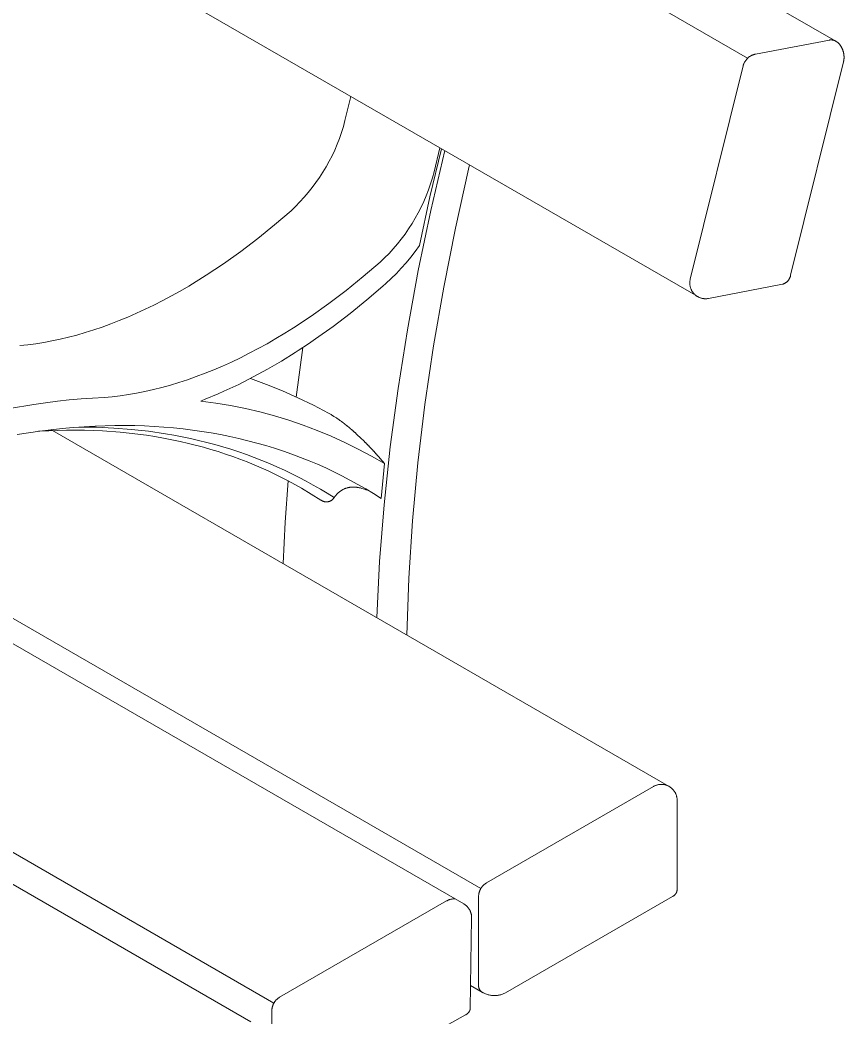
# Model space of a CAD drawing. Header units: millimetres. Extents: x -209 to 4251, y 50 to 3279.
# Drawn here: x 3738.6 to 3984.7, y 957.9 to 1255.8 of the extents above; entities that cross this region are included whole.
import ezdxf

# ---------------------------------------------------------------- set-up
doc = ezdxf.new("R2010")
doc.units = ezdxf.units.MM
doc.layers.add('ZANO_R', color=7, linetype='Continuous', lineweight=0)

msp = doc.modelspace()

# ---------------------------------------------------------------- linework, layer by layer
at = {"layer": 'ZANO_R'}
for p, q in [((3982.28, 1249.43), (2791.91, 1936.69)), ((3955.92, 1244.37), (2765.55, 1931.63)), ((3941, 1173.13), (2750.63, 1860.39)), ((3958.27, 1245.57), (3980.34, 1249.8)), ((3980.44, 1249.82), (3980.34, 1249.8)), ((3980.53, 1249.83), (3980.44, 1249.82)), ((3980.63, 1249.84), (3980.53, 1249.83)), ((3980.73, 1249.84), (3980.63, 1249.84)), ((3980.82, 1249.84), (3980.73, 1249.84)), ((3980.92, 1249.84), (3980.82, 1249.84)), ((3981.01, 1249.84), (3980.92, 1249.84)), ((3981.11, 1249.83), (3981.01, 1249.84)), ((3981.2, 1249.82), (3981.11, 1249.83)), ((3981.3, 1249.8), (3981.2, 1249.82)), ((3981.39, 1249.78), (3981.3, 1249.8)), ((3981.49, 1249.76), (3981.39, 1249.78)), ((3981.58, 1249.74), (3981.49, 1249.76)), ((3981.67, 1249.71), (3981.58, 1249.74)), ((3981.76, 1249.68), (3981.67, 1249.71)), ((3981.85, 1249.65), (3981.76, 1249.68)), ((3981.94, 1249.61), (3981.85, 1249.65)), ((3982.03, 1249.57), (3981.94, 1249.61)), ((3982.11, 1249.53), (3982.03, 1249.57)), ((3982.2, 1249.48), (3982.11, 1249.53)), ((3982.28, 1249.43), (3982.2, 1249.48)), ((3982.36, 1249.39), (3982.28, 1249.43)), ((3982.43, 1249.34), (3982.36, 1249.39)), ((3982.5, 1249.29), (3982.43, 1249.34)), ((3982.58, 1249.24), (3982.5, 1249.29)), ((3982.65, 1249.19), (3982.58, 1249.24)), ((3982.72, 1249.13), (3982.65, 1249.19)), ((3982.8, 1249.07), (3982.72, 1249.13)), ((3982.87, 1249.01), (3982.8, 1249.07)), ((3982.94, 1248.95), (3982.87, 1249.01)), ((3983.01, 1248.88), (3982.94, 1248.95)), ((3983.09, 1248.81), (3983.01, 1248.88)), ((3983.16, 1248.74), (3983.09, 1248.81)), ((3983.23, 1248.67), (3983.16, 1248.74)), ((3983.3, 1248.59), (3983.23, 1248.67)), ((3983.36, 1248.51), (3983.3, 1248.59)), ((3983.43, 1248.43), (3983.36, 1248.51)), ((3983.5, 1248.34), (3983.43, 1248.43)), ((3983.56, 1248.26), (3983.5, 1248.34)), ((3983.63, 1248.17), (3983.56, 1248.26)), ((3957.04, 1245.16), (3957.19, 1245.23)), ((3957.19, 1245.23), (3957.34, 1245.29)), ((3957.34, 1245.29), (3957.49, 1245.35)), ((3957.49, 1245.35), (3957.64, 1245.41)), ((3957.64, 1245.41), (3957.79, 1245.46)), ((3957.79, 1245.46), (3957.95, 1245.5)), ((3957.95, 1245.5), (3958.11, 1245.54)), ((3958.11, 1245.54), (3958.27, 1245.57)), ((3983.69, 1248.08), (3983.63, 1248.17)), ((3983.75, 1247.98), (3983.69, 1248.08)), ((3983.81, 1247.89), (3983.75, 1247.98)), ((3983.87, 1247.79), (3983.81, 1247.89)), ((3983.93, 1247.69), (3983.87, 1247.79)), ((3983.99, 1247.59), (3983.93, 1247.69)), ((3984.04, 1247.49), (3983.99, 1247.59)), ((3984.09, 1247.38), (3984.04, 1247.49)), ((3984.14, 1247.27), (3984.09, 1247.38)), ((3984.19, 1247.16), (3984.14, 1247.27)), ((3984.24, 1247.05), (3984.19, 1247.16)), ((3984.28, 1246.94), (3984.24, 1247.05)), ((3984.32, 1246.83), (3984.28, 1246.94)), ((3984.37, 1246.72), (3984.32, 1246.83)), ((3984.4, 1246.6), (3984.37, 1246.72)), ((3984.44, 1246.49), (3984.4, 1246.6)), ((3984.47, 1246.37), (3984.44, 1246.49)), ((3984.51, 1246.26), (3984.47, 1246.37)), ((3984.54, 1246.14), (3984.51, 1246.26)), ((3984.56, 1246.02), (3984.54, 1246.14)), ((3984.59, 1245.9), (3984.56, 1246.02)), ((3984.61, 1245.78), (3984.59, 1245.9)), ((3984.63, 1245.67), (3984.61, 1245.78)), ((3984.65, 1245.55), (3984.63, 1245.67)), ((3984.67, 1245.43), (3984.65, 1245.55)), ((3984.68, 1245.31), (3984.67, 1245.43)), ((3984.69, 1245.2), (3984.68, 1245.31)), ((3984.7, 1245.08), (3984.69, 1245.2)), ((3954.59, 1242.08), (3954.63, 1242.24)), ((3954.63, 1242.24), (3954.68, 1242.4)), ((3954.68, 1242.4), (3954.73, 1242.55)), ((3954.73, 1242.55), (3954.79, 1242.7)), ((3954.79, 1242.7), (3954.85, 1242.85)), ((3954.85, 1242.85), (3954.92, 1243)), ((3954.92, 1243), (3954.99, 1243.14)), ((3954.99, 1243.14), (3955.07, 1243.29)), ((3955.07, 1243.29), (3955.15, 1243.42)), ((3955.15, 1243.42), (3955.24, 1243.56)), ((3955.24, 1243.56), (3955.33, 1243.69)), ((3955.33, 1243.69), (3955.43, 1243.82)), ((3955.43, 1243.82), (3955.53, 1243.95)), ((3955.53, 1243.95), (3955.64, 1244.07)), ((3955.64, 1244.07), (3955.75, 1244.19)), ((3955.75, 1244.19), (3955.86, 1244.31)), ((3955.86, 1244.31), (3955.98, 1244.42)), ((3955.98, 1244.42), (3956.1, 1244.53)), ((3956.1, 1244.53), (3956.22, 1244.63)), ((3956.22, 1244.63), (3956.35, 1244.73)), ((3956.35, 1244.73), (3956.48, 1244.83)), ((3956.48, 1244.83), (3956.62, 1244.91)), ((3956.62, 1244.91), (3956.76, 1245)), ((3956.76, 1245), (3956.9, 1245.08)), ((3956.9, 1245.08), (3957.04, 1245.16)), ((3968.75, 1179.52), (3984.55, 1243.26)), ((3984.55, 1243.26), (3984.58, 1243.36)), ((3984.58, 1243.36), (3984.6, 1243.46)), ((3984.6, 1243.46), (3984.62, 1243.55)), ((3984.62, 1243.55), (3984.63, 1243.65)), ((3984.63, 1243.65), (3984.65, 1243.76)), ((3984.65, 1243.76), (3984.67, 1243.86)), ((3984.67, 1243.86), (3984.68, 1243.96)), ((3984.68, 1243.96), (3984.69, 1244.07)), ((3984.69, 1244.07), (3984.7, 1244.18)), ((3984.71, 1244.96), (3984.7, 1245.08)), ((3984.7, 1244.18), (3984.71, 1244.29)), ((3984.71, 1244.85), (3984.71, 1244.96)), ((3984.72, 1244.73), (3984.71, 1244.85)), ((3984.71, 1244.4), (3984.72, 1244.51)), ((3984.71, 1244.29), (3984.71, 1244.4)), ((3984.72, 1244.62), (3984.72, 1244.73)), ((3984.72, 1244.51), (3984.72, 1244.62)), ((3938.79, 1178.34), (3954.59, 1242.08)), ((3837.39, 1232.95), (3835.65, 1225.77)), ((3835.16, 1223.96), (3835.65, 1225.77)), ((3834, 1220.4), (3834.61, 1222.17)), ((3834.61, 1222.17), (3835.16, 1223.96)), ((3832.59, 1216.93), (3833.32, 1218.65)), ((3833.32, 1218.65), (3834, 1220.4)), ((3831.8, 1215.23), (3832.59, 1216.93)), ((3861.04, 1202.91), (3864.44, 1217.33)), ((3861.28, 1198.83), (3865.46, 1216.75)), ((3863.99, 1217.59), (3862.25, 1210.41)), ((3830.04, 1211.92), (3830.95, 1213.56)), ((3830.95, 1213.56), (3831.8, 1215.23)), ((3872.85, 1212.48), (3872.55, 1211.22)), ((3828.06, 1208.73), (3829.08, 1210.31)), ((3829.08, 1210.31), (3830.04, 1211.92)), ((3861.76, 1208.61), (3862.25, 1210.41)), ((3872.55, 1211.22), (3868.63, 1193.62)), ((3825.87, 1205.69), (3826.99, 1207.19)), ((3826.99, 1207.19), (3828.06, 1208.73)), ((3860.6, 1205.04), (3861.21, 1206.81)), ((3861.21, 1206.81), (3861.76, 1208.61)), ((3823.48, 1202.81), (3824.7, 1204.23)), ((3824.7, 1204.23), (3825.87, 1205.69)), ((3859.92, 1203.29), (3860.6, 1205.04)), ((3820.89, 1200.1), (3822.21, 1201.43)), ((3822.21, 1201.43), (3823.48, 1202.81)), ((3857.91, 1188.43), (3861.04, 1202.91)), ((3858.4, 1199.87), (3859.19, 1201.57)), ((3859.19, 1201.57), (3859.92, 1203.29)), ((3814.59, 1194.56), (3819.53, 1198.81)), ((3819.53, 1198.81), (3820.89, 1200.1)), ((3856.64, 1196.56), (3857.55, 1198.2)), ((3857.55, 1198.2), (3858.4, 1199.87)), ((3857.56, 1180.99), (3861.28, 1198.83)), ((3809.58, 1190.49), (3814.59, 1194.56)), ((3854.66, 1193.38), (3855.68, 1194.95)), ((3855.68, 1194.95), (3856.64, 1196.56)), ((3852.47, 1190.34), (3853.59, 1191.84)), ((3853.59, 1191.84), (3854.66, 1193.38)), ((3868.63, 1193.62), (3865.14, 1176.01)), ((3804.5, 1186.62), (3809.58, 1190.49)), ((3850.08, 1187.45), (3851.3, 1188.87)), ((3851.3, 1188.87), (3852.47, 1190.34)), ((3799.38, 1182.96), (3804.5, 1186.62)), ((3847.49, 1184.74), (3848.81, 1186.07)), ((3848.81, 1186.07), (3850.08, 1187.45)), ((3856.64, 1186.66), (3855.31, 1184.94)), ((3857.91, 1188.43), (3856.64, 1186.66)), ((3794.21, 1179.52), (3799.38, 1182.96)), ((3841.09, 1179.12), (3846.13, 1183.45)), ((3846.13, 1183.45), (3847.49, 1184.74)), ((3853.92, 1183.26), (3852.48, 1181.62)), ((3855.31, 1184.94), (3853.92, 1183.26)), ((3850.99, 1180.04), (3849.44, 1178.51)), ((3852.48, 1181.62), (3850.99, 1180.04)), ((3854.29, 1163.25), (3857.56, 1180.99)), ((3789.02, 1176.31), (3794.21, 1179.52)), ((3835.98, 1174.98), (3841.09, 1179.12)), ((3847.84, 1177.02), (3847, 1176.28)), ((3849.44, 1178.51), (3847.84, 1177.02)), ((3938.65, 1177.36), (3938.66, 1177.53)), ((3938.65, 1177.2), (3938.65, 1177.36)), ((3938.65, 1177.04), (3938.65, 1177.2)), ((3938.66, 1176.87), (3938.65, 1177.04)), ((3938.66, 1177.53), (3938.67, 1177.69)), ((3938.67, 1176.71), (3938.66, 1176.87)), ((3938.67, 1177.69), (3938.69, 1177.85)), ((3938.69, 1176.55), (3938.67, 1176.71)), ((3938.69, 1177.85), (3938.72, 1178.02)), ((3938.72, 1178.02), (3938.75, 1178.18)), ((3938.75, 1178.18), (3938.79, 1178.34)), ((3966.31, 1176.82), (3944.24, 1172.59)), ((3966.31, 1176.82), (3966.42, 1176.85)), ((3966.42, 1176.85), (3966.53, 1176.89)), ((3966.53, 1176.89), (3966.64, 1176.93)), ((3966.64, 1176.93), (3966.75, 1176.97)), ((3966.75, 1176.97), (3966.86, 1177.02)), ((3966.86, 1177.02), (3966.96, 1177.07)), ((3966.96, 1177.07), (3967.06, 1177.12)), ((3967.06, 1177.12), (3967.17, 1177.18)), ((3967.17, 1177.18), (3967.26, 1177.24)), ((3967.26, 1177.24), (3967.36, 1177.31)), ((3967.36, 1177.31), (3967.45, 1177.38)), ((3967.45, 1177.38), (3967.55, 1177.45)), ((3967.55, 1177.45), (3967.64, 1177.52)), ((3967.64, 1177.52), (3967.72, 1177.6)), ((3967.72, 1177.6), (3967.81, 1177.68)), ((3967.81, 1177.68), (3967.89, 1177.77)), ((3967.89, 1177.77), (3967.96, 1177.85)), ((3967.96, 1177.85), (3968.04, 1177.94)), ((3968.04, 1177.94), (3968.11, 1178.03)), ((3968.11, 1178.03), (3968.18, 1178.13)), ((3968.18, 1178.13), (3968.25, 1178.22)), ((3968.25, 1178.22), (3968.31, 1178.32)), ((3968.31, 1178.32), (3968.37, 1178.42)), ((3968.37, 1178.42), (3968.42, 1178.53)), ((3968.42, 1178.53), (3968.47, 1178.63)), ((3968.47, 1178.63), (3968.52, 1178.74)), ((3968.52, 1178.74), (3968.57, 1178.84)), ((3968.57, 1178.84), (3968.61, 1178.95)), ((3968.61, 1178.95), (3968.64, 1179.06)), ((3968.64, 1179.06), (3968.68, 1179.17)), ((3968.68, 1179.17), (3968.71, 1179.29)), ((3968.71, 1179.29), (3968.73, 1179.4)), ((3968.73, 1179.4), (3968.75, 1179.52)), ((3783.81, 1173.34), (3786.41, 1174.79)), ((3786.41, 1174.79), (3789.02, 1176.31)), ((3830.81, 1171.05), (3835.98, 1174.98)), ((3847, 1176.28), (3842.14, 1172.13)), ((3865.14, 1176.01), (3862.1, 1158.42)), ((3938.72, 1176.38), (3938.69, 1176.55)), ((3938.75, 1176.22), (3938.72, 1176.38)), ((3938.79, 1176.06), (3938.75, 1176.22)), ((3938.83, 1175.91), (3938.79, 1176.06)), ((3938.88, 1175.75), (3938.83, 1175.91)), ((3938.93, 1175.59), (3938.88, 1175.75)), ((3938.99, 1175.44), (3938.93, 1175.59)), ((3939.06, 1175.29), (3938.99, 1175.44)), ((3939.12, 1175.14), (3939.06, 1175.29)), ((3939.2, 1174.99), (3939.12, 1175.14)), ((3939.28, 1174.85), (3939.2, 1174.99)), ((3939.36, 1174.71), (3939.28, 1174.85)), ((3939.45, 1174.57), (3939.36, 1174.71)), ((3939.55, 1174.44), (3939.45, 1174.57)), ((3939.65, 1174.31), (3939.55, 1174.44)), ((3939.75, 1174.18), (3939.65, 1174.31)), ((3939.86, 1174.06), (3939.75, 1174.18)), ((3939.97, 1173.94), (3939.86, 1174.06)), ((3940.08, 1173.82), (3939.97, 1173.94)), ((3940.2, 1173.71), (3940.08, 1173.82)), ((3940.33, 1173.6), (3940.2, 1173.71)), ((3778.6, 1170.62), (3781.21, 1171.95)), ((3781.21, 1171.95), (3783.81, 1173.34)), ((3825.58, 1167.33), (3830.81, 1171.05)), ((3842.14, 1172.13), (3837.17, 1168.11)), ((3940.46, 1173.5), (3940.33, 1173.6)), ((3940.59, 1173.4), (3940.46, 1173.5)), ((3940.72, 1173.31), (3940.59, 1173.4)), ((3940.86, 1173.22), (3940.72, 1173.31)), ((3941, 1173.13), (3940.86, 1173.22)), ((3941.14, 1173.06), (3941, 1173.13)), ((3941.28, 1172.98), (3941.14, 1173.06)), ((3941.43, 1172.91), (3941.28, 1172.98)), ((3941.57, 1172.85), (3941.43, 1172.91)), ((3941.72, 1172.79), (3941.57, 1172.85)), ((3941.87, 1172.74), (3941.72, 1172.79)), ((3942.02, 1172.69), (3941.87, 1172.74)), ((3942.18, 1172.65), (3942.02, 1172.69)), ((3942.33, 1172.61), (3942.18, 1172.65)), ((3942.49, 1172.58), (3942.33, 1172.61)), ((3942.65, 1172.56), (3942.49, 1172.58)), ((3942.8, 1172.53), (3942.65, 1172.56)), ((3942.96, 1172.52), (3942.8, 1172.53)), ((3943.12, 1172.51), (3942.96, 1172.52)), ((3943.28, 1172.5), (3943.12, 1172.51)), ((3943.44, 1172.5), (3943.28, 1172.5)), ((3943.6, 1172.51), (3943.44, 1172.5)), ((3943.76, 1172.52), (3943.6, 1172.51)), ((3943.92, 1172.54), (3943.76, 1172.52)), ((3944.08, 1172.56), (3943.92, 1172.54)), ((3944.24, 1172.59), (3944.08, 1172.56)), ((3770.83, 1167.03), (3773.41, 1168.16)), ((3773.41, 1168.16), (3776.01, 1169.36)), ((3776.01, 1169.36), (3778.6, 1170.62)), ((3837.17, 1168.11), (3832.08, 1164.24)), ((3763.13, 1164.04), (3765.68, 1164.97)), ((3765.68, 1164.97), (3768.25, 1165.97)), ((3768.25, 1165.97), (3770.83, 1167.03)), ((3820.31, 1163.84), (3825.58, 1167.33)), ((3755.55, 1161.66), (3758.06, 1162.39)), ((3758.06, 1162.39), (3760.59, 1163.18)), ((3760.59, 1163.18), (3763.13, 1164.04)), ((3815.01, 1160.59), (3817.66, 1162.19)), ((3817.66, 1162.19), (3820.31, 1163.84)), ((3832.08, 1164.24), (3826.89, 1160.52)), ((3851.5, 1145.65), (3854.29, 1163.25)), ((3740.92, 1158.76), (3743.3, 1159.07)), ((3743.3, 1159.07), (3745.71, 1159.45)), ((3745.71, 1159.45), (3748.13, 1159.9)), ((3748.13, 1159.9), (3750.59, 1160.42)), ((3750.59, 1160.42), (3753.06, 1161.01)), ((3753.06, 1161.01), (3755.55, 1161.66)), ((3809.71, 1157.6), (3812.36, 1159.06)), ((3812.36, 1159.06), (3815.01, 1160.59)), ((3824.72, 1159.03), (3821.67, 1157.02)), ((3826.89, 1160.52), (3824.72, 1159.03)), ((3738.57, 1158.51), (3740.92, 1158.76)), ((3804.4, 1154.87), (3807.05, 1156.2)), ((3807.05, 1156.2), (3809.71, 1157.6)), ((3820.8, 1156.47), (3816.68, 1153.9)), ((3821.67, 1157.02), (3820.8, 1156.47)), ((3821.11, 1143.14), (3823.02, 1157.9)), ((3862.1, 1158.42), (3859.53, 1140.89)), ((3799.11, 1152.4), (3801.75, 1153.6)), ((3801.75, 1153.6), (3804.4, 1154.87)), ((3816.68, 1153.9), (3812.49, 1151.45)), ((3791.24, 1149.23), (3793.86, 1150.22)), ((3793.86, 1150.22), (3796.48, 1151.28)), ((3796.48, 1151.28), (3799.11, 1152.4)), ((3812.49, 1151.45), (3808.22, 1149.13)), ((3783.49, 1146.69), (3786.06, 1147.46)), ((3786.06, 1147.46), (3788.65, 1148.31)), ((3788.65, 1148.31), (3791.24, 1149.23)), ((3803.9, 1146.93), (3799.51, 1144.85)), ((3808.22, 1149.13), (3803.9, 1146.93)), ((3807.42, 1148.7), (3812.21, 1146.92)), ((3812.21, 1146.92), (3816.94, 1144.99)), ((3770.95, 1143.87), (3773.42, 1144.29)), ((3773.42, 1144.29), (3775.9, 1144.78)), ((3775.9, 1144.78), (3778.41, 1145.35)), ((3778.41, 1145.35), (3780.94, 1145.98)), ((3780.94, 1145.98), (3783.49, 1146.69)), ((3797.78, 1144.08), (3793.9, 1142.46)), ((3799.51, 1144.85), (3797.78, 1144.08)), ((3816.94, 1144.99), (3821.61, 1142.91)), ((3849.19, 1128.22), (3851.5, 1145.65)), ((3746.24, 1141.43), (3742.68, 1140.91)), ((3749.79, 1141.88), (3746.24, 1141.43)), ((3753.31, 1142.27), (3749.79, 1141.88)), ((3756.81, 1142.59), (3753.31, 1142.27)), ((3760.28, 1142.85), (3756.81, 1142.59)), ((3763.73, 1143.04), (3760.28, 1142.85)), ((3763.73, 1143.04), (3766.11, 1143.24)), ((3766.11, 1143.24), (3768.52, 1143.52)), ((3768.52, 1143.52), (3770.95, 1143.87)), ((3793.04, 1142.12), (3792.61, 1141.95)), ((3797.06, 1141.35), (3792.61, 1141.95)), ((3793.9, 1142.46), (3793.04, 1142.12)), ((3801.49, 1140.6), (3797.06, 1141.35)), ((3821.61, 1142.91), (3826.22, 1140.69)), ((3742.68, 1140.91), (3735.49, 1139.67)), ((3805.89, 1139.71), (3801.49, 1140.6)), ((3810.26, 1138.68), (3805.89, 1139.71)), ((3814.6, 1137.51), (3810.26, 1138.68)), ((3826.22, 1140.69), (3830.75, 1138.32)), ((3830.75, 1138.32), (3831.35, 1137.98)), ((3831.53, 1137.88), (3831.35, 1137.98)), ((3859.53, 1140.89), (3857.43, 1123.45)), ((3818.9, 1136.2), (3814.6, 1137.51)), ((3823.15, 1134.75), (3818.9, 1136.2)), ((3831.53, 1137.88), (3831.59, 1137.84)), ((3831.6, 1137.84), (3832.36, 1137.37)), ((3831.6, 1137.84), (3831.59, 1137.84)), ((3832.36, 1137.37), (3833.11, 1136.88)), ((3833.26, 1136.78), (3833.11, 1136.88)), ((3833.26, 1136.78), (3833.36, 1136.71)), ((3833.52, 1136.61), (3833.36, 1136.71)), ((3833.52, 1136.61), (3833.62, 1136.53)), ((3833.78, 1136.43), (3833.62, 1136.53)), ((3833.78, 1136.43), (3833.88, 1136.35)), ((3833.91, 1136.33), (3833.88, 1136.35)), ((3833.91, 1136.33), (3834.14, 1136.17)), ((3834.17, 1136.15), (3834.14, 1136.17)), ((3834.17, 1136.15), (3834.4, 1135.98)), ((3834.43, 1135.96), (3834.4, 1135.98)), ((3834.43, 1135.96), (3834.66, 1135.79)), ((3834.69, 1135.76), (3834.66, 1135.79)), ((3834.69, 1135.76), (3834.92, 1135.59)), ((3834.96, 1135.57), (3834.92, 1135.59)), ((3834.96, 1135.57), (3835.18, 1135.39)), ((3835.22, 1135.36), (3835.18, 1135.39)), ((3835.22, 1135.36), (3835.45, 1135.19)), ((3835.49, 1135.16), (3835.45, 1135.19)), ((3835.49, 1135.16), (3835.71, 1134.99)), ((3835.75, 1134.95), (3835.71, 1134.99)), ((3744.49, 1132.97), (3737.72, 1131.94)), ((3746.97, 1133.08), (3744.13, 1132.92)), ((3751.17, 1133.74), (3744.49, 1132.97)), ((3752.45, 1133.24), (3746.94, 1133.08)), ((3746.97, 1133.08), (3747.08, 1133.09)), ((3747.08, 1133.09), (3747.18, 1133.1)), ((3747.18, 1133.1), (3747.29, 1133.12)), ((3747.29, 1133.12), (3747.4, 1133.14)), ((3747.4, 1133.14), (3747.51, 1133.17)), ((3747.51, 1133.17), (3747.61, 1133.19)), ((3747.61, 1133.19), (3747.72, 1133.22)), ((3747.72, 1133.22), (3747.82, 1133.26)), ((3747.82, 1133.26), (3747.93, 1133.3)), ((3747.93, 1133.3), (3748.03, 1133.34)), ((3748.03, 1133.34), (3748.13, 1133.38)), ((3748.13, 1133.38), (3748.23, 1133.43)), ((3748.31, 1133.13), (3932.5, 1026.79)), ((3754.48, 1134.04), (3751.17, 1133.74)), ((3757.88, 1133.21), (3752.45, 1133.24)), ((3757.77, 1134.28), (3754.48, 1134.04)), ((3756.12, 1134.17), (3761.42, 1134.11)), ((3759.39, 1134.35), (3757.77, 1134.28)), ((3763.24, 1133.01), (3757.88, 1133.21)), ((3761, 1134.46), (3759.39, 1134.35)), ((3766.95, 1134.63), (3761, 1134.46)), ((3761.42, 1134.11), (3766.66, 1133.88)), ((3768.53, 1132.62), (3763.24, 1133.01)), ((3766.66, 1133.88), (3771.84, 1133.48)), ((3772.84, 1134.6), (3766.95, 1134.63)), ((3771.15, 1132.36), (3768.53, 1132.62)), ((3773.74, 1132.06), (3771.15, 1132.36)), ((3771.84, 1133.48), (3776.97, 1132.91)), ((3775.76, 1134.5), (3772.84, 1134.6)), ((3776.32, 1131.71), (3773.74, 1132.06)), ((3778.66, 1134.36), (3775.76, 1134.5)), ((3776.97, 1132.91), (3782.03, 1132.17)), ((3781.55, 1134.16), (3778.66, 1134.36)), ((3784.42, 1133.92), (3781.55, 1134.16)), ((3782.03, 1132.17), (3784.53, 1131.74)), ((3787.27, 1133.62), (3784.42, 1133.92)), ((3790.1, 1133.27), (3787.27, 1133.62)), ((3792.91, 1132.87), (3790.1, 1133.27)), ((3795.7, 1132.42), (3792.91, 1132.87)), ((3798.48, 1131.92), (3795.7, 1132.42)), ((3827.35, 1133.17), (3823.15, 1134.75)), ((3831.5, 1131.45), (3827.35, 1133.17)), ((3835.75, 1134.95), (3835.98, 1134.78)), ((3836.02, 1134.74), (3835.98, 1134.78)), ((3836.02, 1134.74), (3836.24, 1134.57)), ((3836.28, 1134.53), (3836.24, 1134.57)), ((3836.28, 1134.53), (3836.5, 1134.35)), ((3836.55, 1134.31), (3836.5, 1134.35)), ((3836.55, 1134.31), (3836.77, 1134.13)), ((3836.81, 1134.09), (3836.77, 1134.13)), ((3836.81, 1134.09), (3837.03, 1133.92)), ((3837.08, 1133.87), (3837.03, 1133.92)), ((3837.08, 1133.87), (3837.29, 1133.69)), ((3837.34, 1133.65), (3837.29, 1133.69)), ((3837.34, 1133.65), (3837.56, 1133.47)), ((3837.61, 1133.42), (3837.56, 1133.47)), ((3837.61, 1133.42), (3837.82, 1133.24)), ((3837.87, 1133.2), (3837.82, 1133.24)), ((3837.87, 1133.2), (3838.08, 1133.01)), ((3838.13, 1132.96), (3838.08, 1133.01)), ((3838.13, 1132.96), (3838.34, 1132.78)), ((3838.4, 1132.73), (3838.34, 1132.78)), ((3838.4, 1132.73), (3838.6, 1132.55)), ((3838.66, 1132.5), (3838.6, 1132.55)), ((3838.66, 1132.5), (3838.87, 1132.31)), ((3838.92, 1132.26), (3838.87, 1132.31)), ((3838.92, 1132.26), (3840.73, 1130.56)), ((3778.88, 1131.31), (3776.32, 1131.71)), ((3781.42, 1130.88), (3778.88, 1131.31)), ((3783.94, 1130.39), (3781.42, 1130.88)), ((3786.44, 1129.87), (3783.94, 1130.39)), ((3784.53, 1131.74), (3787.02, 1131.26)), ((3788.91, 1129.29), (3786.44, 1129.87)), ((3787.02, 1131.26), (3789.49, 1130.75)), ((3793.4, 1128.13), (3788.91, 1129.29)), ((3789.49, 1130.75), (3791.94, 1130.19)), ((3791.94, 1130.19), (3794.37, 1129.58)), ((3794.37, 1129.58), (3796.78, 1128.94)), ((3801.23, 1131.36), (3798.48, 1131.92)), ((3803.95, 1130.76), (3801.23, 1131.36)), ((3806.66, 1130.1), (3803.95, 1130.76)), ((3809.34, 1129.4), (3806.66, 1130.1)), ((3812, 1128.64), (3809.34, 1129.4)), ((3835.6, 1129.6), (3831.5, 1131.45)), ((3839.63, 1127.61), (3835.6, 1129.6)), ((3840.94, 1130.36), (3840.73, 1130.56)), ((3840.94, 1130.36), (3840.99, 1130.31)), ((3841.19, 1130.11), (3840.99, 1130.31)), ((3841.19, 1130.11), (3841.24, 1130.05)), ((3841.45, 1129.85), (3841.24, 1130.05)), ((3841.45, 1129.85), (3841.5, 1129.8)), ((3841.7, 1129.6), (3841.5, 1129.8)), ((3841.7, 1129.6), (3841.75, 1129.55)), ((3841.95, 1129.34), (3841.75, 1129.55)), ((3841.95, 1129.34), (3842, 1129.3)), ((3842.2, 1129.09), (3842, 1129.3)), ((3842.2, 1129.09), (3842.25, 1129.04)), ((3842.46, 1128.83), (3842.25, 1129.04)), ((3795.62, 1127.49), (3793.4, 1128.13)), ((3797.81, 1126.82), (3795.62, 1127.49)), ((3796.78, 1128.94), (3799.17, 1128.26)), ((3799.99, 1126.11), (3797.81, 1126.82)), ((3799.17, 1128.26), (3801.54, 1127.53)), ((3802.15, 1125.36), (3799.99, 1126.11)), ((3801.54, 1127.53), (3803.9, 1126.76)), ((3803.9, 1126.76), (3806.23, 1125.95)), ((3814.63, 1127.83), (3812, 1128.64)), ((3817.24, 1126.97), (3814.63, 1127.83)), ((3819.82, 1126.06), (3817.24, 1126.97)), ((3822.38, 1125.11), (3819.82, 1126.06)), ((3843.59, 1125.5), (3839.63, 1127.61)), ((3842.46, 1128.83), (3842.5, 1128.78)), ((3842.71, 1128.57), (3842.5, 1128.78)), ((3842.71, 1128.57), (3842.75, 1128.53)), ((3842.95, 1128.31), (3842.75, 1128.53)), ((3842.95, 1128.31), (3843, 1128.27)), ((3843.2, 1128.05), (3843, 1128.27)), ((3843.2, 1128.05), (3843.24, 1128.01)), ((3843.45, 1127.79), (3843.24, 1128.01)), ((3843.45, 1127.79), (3843.49, 1127.75)), ((3843.69, 1127.53), (3843.49, 1127.75)), ((3843.69, 1127.53), (3843.73, 1127.49)), ((3843.94, 1127.27), (3843.73, 1127.49)), ((3843.94, 1127.27), (3843.98, 1127.23)), ((3844.18, 1127.01), (3843.98, 1127.23)), ((3844.18, 1127.01), (3844.22, 1126.97)), ((3844.43, 1126.74), (3844.22, 1126.97)), ((3844.43, 1126.74), (3844.46, 1126.71)), ((3844.67, 1126.48), (3844.46, 1126.71)), ((3844.67, 1126.48), (3844.7, 1126.44)), ((3844.91, 1126.21), (3844.7, 1126.44)), ((3844.91, 1126.21), (3844.94, 1126.18)), ((3845.15, 1125.95), (3844.94, 1126.18)), ((3847.35, 1110.98), (3849.19, 1128.22)), ((3804.29, 1124.58), (3802.15, 1125.36)), ((3806.41, 1123.76), (3804.29, 1124.58)), ((3806.23, 1125.95), (3808.54, 1125.1)), ((3808.52, 1122.9), (3806.41, 1123.76)), ((3808.54, 1125.1), (3810.82, 1124.21)), ((3810.82, 1124.21), (3813.09, 1123.28)), ((3813.09, 1123.28), (3815.33, 1122.3)), ((3824.91, 1124.1), (3822.38, 1125.11)), ((3827.41, 1123.04), (3824.91, 1124.1)), ((3847.49, 1123.26), (3843.59, 1125.5)), ((3845.15, 1125.95), (3845.18, 1125.92)), ((3845.39, 1125.68), (3845.18, 1125.92)), ((3845.39, 1125.68), (3845.41, 1125.65)), ((3845.62, 1125.41), (3845.41, 1125.65)), ((3845.62, 1125.41), (3846.8, 1124.06)), ((3846.41, 1112.85), (3847.49, 1123.26)), ((3847.03, 1123.8), (3846.8, 1124.06)), ((3847.03, 1123.8), (3847.03, 1123.8)), ((3847.26, 1123.53), (3847.03, 1123.8)), ((3847.26, 1123.53), (3847.26, 1123.53)), ((3847.49, 1123.26), (3847.26, 1123.53)), ((3857.43, 1123.45), (3855.83, 1106.14)), ((3810.6, 1122.01), (3808.52, 1122.9)), ((3812.66, 1121.08), (3810.6, 1122.01)), ((3814.71, 1120.11), (3812.66, 1121.08)), ((3816.73, 1119.11), (3814.71, 1120.11)), ((3815.33, 1122.3), (3817.55, 1121.29)), ((3817.55, 1121.29), (3819.75, 1120.24)), ((3819.75, 1120.24), (3821.92, 1119.14)), ((3829.89, 1121.94), (3827.41, 1123.04)), ((3832.34, 1120.78), (3829.89, 1121.94)), ((3834.75, 1119.58), (3832.34, 1120.78)), ((3818.73, 1118.07), (3816.73, 1119.11)), ((3817.79, 1105.75), (3818.65, 1118.12)), ((3820.72, 1117), (3818.73, 1118.07)), ((3821.92, 1119.14), (3824.07, 1118.01)), ((3824.07, 1118.01), (3826.19, 1116.84)), ((3837.14, 1118.33), (3834.75, 1119.58)), ((3839.5, 1117.03), (3837.14, 1118.33)), ((3822.68, 1115.89), (3820.72, 1117)), ((3825.59, 1114.16), (3822.68, 1115.89)), ((3828.46, 1112.34), (3825.59, 1114.16)), ((3826.19, 1116.84), (3828.29, 1115.63)), ((3828.29, 1115.63), (3830.37, 1114.38)), ((3830.37, 1114.38), (3832.42, 1113.09)), ((3833.12, 1113.99), (3833.25, 1114.14)), ((3833.25, 1114.14), (3833.38, 1114.27)), ((3833.38, 1114.27), (3833.5, 1114.39)), ((3833.5, 1114.39), (3833.63, 1114.51)), ((3833.63, 1114.51), (3833.76, 1114.63)), ((3833.76, 1114.63), (3833.89, 1114.74)), ((3833.89, 1114.74), (3834.02, 1114.85)), ((3834.02, 1114.85), (3834.16, 1114.95)), ((3834.16, 1114.95), (3834.3, 1115.06)), ((3834.3, 1115.06), (3834.44, 1115.15)), ((3834.44, 1115.15), (3834.58, 1115.25)), ((3834.58, 1115.25), (3834.72, 1115.33)), ((3834.72, 1115.33), (3834.87, 1115.42)), ((3834.87, 1115.42), (3835.02, 1115.5)), ((3835.02, 1115.5), (3835.16, 1115.57)), ((3835.16, 1115.57), (3835.32, 1115.65)), ((3835.32, 1115.65), (3835.47, 1115.72)), ((3835.47, 1115.72), (3835.62, 1115.78)), ((3835.62, 1115.78), (3835.79, 1115.84)), ((3835.79, 1115.84), (3835.95, 1115.9)), ((3835.95, 1115.9), (3836.12, 1115.95)), ((3836.12, 1115.95), (3836.29, 1116)), ((3836.29, 1116), (3836.46, 1116.05)), ((3836.46, 1116.05), (3836.63, 1116.09)), ((3836.63, 1116.09), (3836.8, 1116.12)), ((3836.8, 1116.12), (3836.98, 1116.15)), ((3836.98, 1116.15), (3837.15, 1116.18)), ((3837.15, 1116.18), (3837.33, 1116.2)), ((3837.33, 1116.2), (3837.5, 1116.22)), ((3837.5, 1116.22), (3837.68, 1116.23)), ((3837.68, 1116.23), (3837.86, 1116.24)), ((3837.86, 1116.24), (3838.04, 1116.25)), ((3838.04, 1116.25), (3838.21, 1116.25)), ((3838.21, 1116.25), (3838.39, 1116.24)), ((3838.39, 1116.24), (3838.58, 1116.23)), ((3838.58, 1116.23), (3838.77, 1116.22)), ((3838.77, 1116.22), (3838.96, 1116.2)), ((3838.96, 1116.2), (3839.15, 1116.18)), ((3839.15, 1116.18), (3839.34, 1116.16)), ((3839.34, 1116.16), (3839.53, 1116.13)), ((3841.84, 1115.68), (3839.5, 1117.03)), ((3839.53, 1116.13), (3839.71, 1116.1)), ((3839.71, 1116.1), (3839.9, 1116.06)), ((3839.9, 1116.06), (3840.1, 1116.02)), ((3840.1, 1116.02), (3840.3, 1115.97)), ((3840.3, 1115.97), (3840.51, 1115.92)), ((3840.51, 1115.92), (3840.7, 1115.86)), ((3840.7, 1115.86), (3841.1, 1115.74)), ((3841.1, 1115.74), (3841.49, 1115.61)), ((3841.49, 1115.61), (3841.92, 1115.45)), ((3844.14, 1114.29), (3841.84, 1115.68)), ((3841.92, 1115.45), (3842.34, 1115.27)), ((3842.34, 1115.27), (3842.76, 1115.08)), ((3842.76, 1115.08), (3843.17, 1114.88)), ((3846.41, 1112.85), (3844.14, 1114.29)), ((3675.22, 1112.31), (3876.2, 996.27)), ((3828.54, 1112.29), (3828.46, 1112.34)), ((3828.63, 1112.23), (3828.54, 1112.29)), ((3828.71, 1112.18), (3828.63, 1112.23)), ((3828.8, 1112.14), (3828.71, 1112.18)), ((3828.88, 1112.09), (3828.8, 1112.14)), ((3828.97, 1112.05), (3828.88, 1112.09)), ((3829.06, 1112.02), (3828.97, 1112.05)), ((3829.15, 1111.98), (3829.06, 1112.02)), ((3829.24, 1111.95), (3829.15, 1111.98)), ((3829.33, 1111.92), (3829.24, 1111.95)), ((3829.42, 1111.9), (3829.33, 1111.92)), ((3829.51, 1111.87), (3829.42, 1111.9)), ((3829.61, 1111.86), (3829.51, 1111.87)), ((3829.7, 1111.84), (3829.61, 1111.86)), ((3829.8, 1111.83), (3829.7, 1111.84)), ((3829.89, 1111.82), (3829.8, 1111.83)), ((3829.99, 1111.81), (3829.89, 1111.82)), ((3830.08, 1111.81), (3829.99, 1111.81)), ((3830.18, 1111.81), (3830.08, 1111.81)), ((3830.28, 1111.82), (3830.18, 1111.81)), ((3830.37, 1111.83), (3830.28, 1111.82)), ((3830.47, 1111.84), (3830.37, 1111.83)), ((3830.56, 1111.85), (3830.47, 1111.84)), ((3830.65, 1111.87), (3830.56, 1111.85)), ((3830.75, 1111.89), (3830.65, 1111.87)), ((3830.84, 1111.92), (3830.75, 1111.89)), ((3830.93, 1111.94), (3830.84, 1111.92)), ((3831.02, 1111.97), (3830.93, 1111.94)), ((3831.11, 1112.01), (3831.02, 1111.97)), ((3831.2, 1112.05), (3831.11, 1112.01)), ((3831.29, 1112.09), (3831.2, 1112.05)), ((3831.37, 1112.13), (3831.29, 1112.09)), ((3831.46, 1112.17), (3831.37, 1112.13)), ((3831.54, 1112.22), (3831.46, 1112.17)), ((3831.62, 1112.27), (3831.54, 1112.22)), ((3831.7, 1112.33), (3831.62, 1112.27)), ((3831.78, 1112.39), (3831.7, 1112.33)), ((3831.85, 1112.45), (3831.78, 1112.39)), ((3831.92, 1112.51), (3831.85, 1112.45)), ((3831.99, 1112.57), (3831.92, 1112.51)), ((3832.06, 1112.64), (3831.99, 1112.57)), ((3832.13, 1112.71), (3832.06, 1112.64)), ((3832.19, 1112.78), (3832.13, 1112.71)), ((3832.25, 1112.86), (3832.19, 1112.78)), ((3832.31, 1112.93), (3832.25, 1112.86)), ((3832.36, 1113.01), (3832.31, 1112.93)), ((3832.42, 1113.09), (3832.36, 1113.01)), ((3832.42, 1113.09), (3832.53, 1113.25)), ((3832.53, 1113.25), (3832.64, 1113.4)), ((3832.64, 1113.4), (3832.75, 1113.55)), ((3832.75, 1113.55), (3832.87, 1113.7)), ((3832.87, 1113.7), (3832.99, 1113.85)), ((3832.99, 1113.85), (3833.12, 1113.99)), ((3668.04, 1108.95), (3871.14, 991.69)), ((3846, 1093.98), (3847.35, 1110.98)), ((3817.2, 1093.36), (3817.79, 1105.75)), ((3855.83, 1106.14), (3854.73, 1088.99)), ((3845.13, 1077.23), (3846, 1093.98)), ((3854.73, 1088.99), (3854.13, 1072.03)), ((3665.42, 1048.1), (3814.42, 962.07)), ((3669.68, 1036.1), (3807.57, 956.49)), ((3877.92, 997.99), (3927.8, 1026.79)), ((3927.8, 1026.79), (3927.94, 1026.86)), ((3927.94, 1026.86), (3928.08, 1026.94)), ((3928.08, 1026.94), (3928.22, 1027)), ((3928.22, 1027), (3928.37, 1027.07)), ((3928.37, 1027.07), (3928.52, 1027.13)), ((3928.52, 1027.13), (3928.67, 1027.18)), ((3928.67, 1027.18), (3928.82, 1027.23)), ((3928.82, 1027.23), (3928.97, 1027.27)), ((3928.97, 1027.27), (3929.13, 1027.3)), ((3929.13, 1027.3), (3929.28, 1027.34)), ((3929.28, 1027.34), (3929.44, 1027.36)), ((3929.44, 1027.36), (3929.6, 1027.38)), ((3929.6, 1027.38), (3929.75, 1027.4)), ((3929.75, 1027.4), (3929.91, 1027.41)), ((3929.91, 1027.41), (3930.07, 1027.42)), ((3930.07, 1027.42), (3930.23, 1027.42)), ((3930.23, 1027.42), (3930.39, 1027.41)), ((3930.39, 1027.41), (3930.55, 1027.4)), ((3930.55, 1027.4), (3930.71, 1027.38)), ((3930.71, 1027.38), (3930.86, 1027.36)), ((3930.86, 1027.36), (3931.02, 1027.34)), ((3931.02, 1027.34), (3931.18, 1027.3)), ((3931.18, 1027.3), (3931.33, 1027.27)), ((3931.33, 1027.27), (3931.48, 1027.23)), ((3931.48, 1027.23), (3931.63, 1027.18)), ((3931.63, 1027.18), (3931.78, 1027.13)), ((3931.78, 1027.13), (3931.93, 1027.07)), ((3931.93, 1027.07), (3932.08, 1027)), ((3932.08, 1027), (3932.22, 1026.94)), ((3932.22, 1026.94), (3932.36, 1026.86)), ((3932.36, 1026.86), (3932.5, 1026.79)), ((3932.5, 1026.79), (3932.64, 1026.71)), ((3932.64, 1026.71), (3932.77, 1026.62)), ((3932.77, 1026.62), (3932.9, 1026.53)), ((3932.9, 1026.53), (3933.03, 1026.43)), ((3933.03, 1026.43), (3933.15, 1026.33)), ((3933.15, 1026.33), (3933.27, 1026.23)), ((3933.27, 1026.23), (3933.39, 1026.12)), ((3933.39, 1026.12), (3933.5, 1026.01)), ((3933.5, 1026.01), (3933.61, 1025.9)), ((3933.61, 1025.9), (3933.72, 1025.78)), ((3933.72, 1025.78), (3933.82, 1025.66)), ((3933.82, 1025.66), (3933.92, 1025.53)), ((3933.92, 1025.53), (3934.01, 1025.4)), ((3934.01, 1025.4), (3934.1, 1025.27)), ((3934.1, 1025.27), (3934.18, 1025.14)), ((3934.18, 1025.14), (3934.26, 1025)), ((3934.26, 1025), (3934.34, 1024.86)), ((3934.34, 1024.86), (3934.41, 1024.71)), ((3934.41, 1024.71), (3934.47, 1024.57)), ((3934.47, 1024.57), (3934.53, 1024.42)), ((3934.53, 1024.42), (3934.59, 1024.27)), ((3934.59, 1024.27), (3934.64, 1024.12)), ((3934.64, 1024.12), (3934.68, 1023.97)), ((3934.68, 1023.97), (3934.72, 1023.82)), ((3934.72, 1023.82), (3934.76, 1023.66)), ((3934.76, 1023.66), (3934.79, 1023.51)), ((3934.79, 1023.51), (3934.81, 1023.35)), ((3934.81, 1023.35), (3934.83, 1023.19)), ((3934.83, 1023.19), (3934.84, 1023.03)), ((3934.84, 1023.03), (3934.85, 1022.87)), ((3934.85, 1022.87), (3934.85, 1022.72)), ((3934.85, 1022.72), (3934.85, 995.84)), ((3877.79, 997.91), (3877.92, 997.99)), ((3875.67, 994.87), (3875.7, 995.02)), ((3875.7, 995.02), (3875.74, 995.18)), ((3875.74, 995.18), (3875.79, 995.33)), ((3875.79, 995.33), (3875.84, 995.48)), ((3875.84, 995.48), (3875.89, 995.63)), ((3875.89, 995.63), (3875.95, 995.77)), ((3875.95, 995.77), (3876.02, 995.92)), ((3876.02, 995.92), (3876.09, 996.06)), ((3876.09, 996.06), (3876.16, 996.2)), ((3876.16, 996.2), (3876.24, 996.34)), ((3876.24, 996.34), (3876.33, 996.47)), ((3876.33, 996.47), (3876.42, 996.61)), ((3876.42, 996.61), (3876.51, 996.73)), ((3876.51, 996.73), (3876.61, 996.86)), ((3876.61, 996.86), (3876.71, 996.98)), ((3876.71, 996.98), (3876.81, 997.1)), ((3876.81, 997.1), (3876.92, 997.22)), ((3876.92, 997.22), (3877.04, 997.33)), ((3877.04, 997.33), (3877.15, 997.44)), ((3877.15, 997.44), (3877.27, 997.54)), ((3877.27, 997.54), (3877.4, 997.64)), ((3877.4, 997.64), (3877.52, 997.73)), ((3877.52, 997.73), (3877.65, 997.82)), ((3877.65, 997.82), (3877.79, 997.91)), ((3934.55, 994.9), (3934.59, 994.98)), ((3934.59, 994.98), (3934.63, 995.05)), ((3934.63, 995.05), (3934.67, 995.12)), ((3934.67, 995.12), (3934.7, 995.2)), ((3934.7, 995.2), (3934.73, 995.28)), ((3934.73, 995.28), (3934.75, 995.36)), ((3934.75, 995.36), (3934.78, 995.43)), ((3934.78, 995.43), (3934.8, 995.51)), ((3934.8, 995.51), (3934.82, 995.6)), ((3934.82, 995.6), (3934.83, 995.68)), ((3934.83, 995.68), (3934.84, 995.76)), ((3934.84, 995.76), (3934.85, 995.84)), ((3816.14, 963.8), (3866.02, 992.59)), ((3866.02, 992.59), (3866.16, 992.67)), ((3866.16, 992.67), (3866.3, 992.74)), ((3866.3, 992.74), (3866.45, 992.81)), ((3866.45, 992.81), (3866.6, 992.88)), ((3866.6, 992.88), (3866.75, 992.93)), ((3866.75, 992.93), (3866.9, 992.99)), ((3866.9, 992.99), (3867.06, 993.04)), ((3867.06, 993.04), (3867.22, 993.08)), ((3867.22, 993.08), (3867.37, 993.11)), ((3867.37, 993.11), (3867.53, 993.15)), ((3867.53, 993.15), (3867.69, 993.17)), ((3867.69, 993.17), (3867.85, 993.19)), ((3867.85, 993.19), (3868.01, 993.21)), ((3868.01, 993.21), (3868.18, 993.22)), ((3868.18, 993.22), (3868.34, 993.22)), ((3868.34, 993.22), (3868.5, 993.22)), ((3875.57, 993.92), (3875.58, 994.08)), ((3875.57, 967.04), (3875.57, 993.92)), ((3875.58, 994.24), (3875.6, 994.4)), ((3875.58, 994.08), (3875.58, 994.24)), ((3875.6, 994.4), (3875.62, 994.55)), ((3875.62, 994.55), (3875.64, 994.71)), ((3875.64, 994.71), (3875.67, 994.87)), ((3883.6, 965.12), (3933.48, 993.92)), ((3933.48, 993.92), (3933.55, 993.96)), ((3933.55, 993.96), (3933.62, 993.99)), ((3933.62, 993.99), (3933.7, 994.03)), ((3933.7, 994.03), (3933.77, 994.08)), ((3933.77, 994.08), (3933.83, 994.12)), ((3933.83, 994.12), (3933.9, 994.17)), ((3933.9, 994.17), (3933.97, 994.22)), ((3933.97, 994.22), (3934.03, 994.27)), ((3934.03, 994.27), (3934.09, 994.33)), ((3934.09, 994.33), (3934.15, 994.38)), ((3934.15, 994.38), (3934.21, 994.44)), ((3934.21, 994.44), (3934.27, 994.5)), ((3934.27, 994.5), (3934.32, 994.57)), ((3934.32, 994.57), (3934.37, 994.63)), ((3934.37, 994.63), (3934.42, 994.7)), ((3934.42, 994.7), (3934.47, 994.76)), ((3934.47, 994.76), (3934.51, 994.83)), ((3934.51, 994.83), (3934.55, 994.9)), ((3871.14, 991.69), (3871.28, 991.61)), ((3871.28, 991.61), (3871.42, 991.52)), ((3871.42, 991.52), (3871.55, 991.43)), ((3871.55, 991.43), (3871.68, 991.33)), ((3871.68, 991.33), (3871.8, 991.23)), ((3871.8, 991.23), (3871.93, 991.13)), ((3871.93, 991.13), (3872.04, 991.02)), ((3872.04, 991.02), (3872.16, 990.9)), ((3872.16, 990.9), (3872.27, 990.79)), ((3872.27, 990.79), (3872.38, 990.67)), ((3872.38, 990.67), (3872.48, 990.54)), ((3872.48, 990.54), (3872.58, 990.41)), ((3872.58, 990.41), (3872.67, 990.28)), ((3872.67, 990.28), (3872.76, 990.15)), ((3872.76, 990.15), (3872.84, 990.01)), ((3872.84, 990.01), (3872.92, 989.87)), ((3872.92, 989.87), (3873, 989.73)), ((3873, 989.73), (3873.07, 989.58)), ((3873.07, 989.58), (3873.13, 989.43)), ((3873.13, 989.43), (3873.19, 989.28)), ((3873.19, 989.28), (3873.24, 989.13)), ((3873.24, 989.13), (3873.29, 988.98)), ((3873.49, 987.55), (3873.06, 960.43)), ((3873.29, 988.98), (3873.34, 988.82)), ((3873.34, 988.82), (3873.38, 988.67)), ((3873.38, 988.67), (3873.41, 988.51)), ((3873.41, 988.51), (3873.44, 988.35)), ((3873.44, 988.35), (3873.46, 988.19)), ((3873.46, 988.19), (3873.48, 988.03)), ((3873.48, 988.03), (3873.49, 987.87)), ((3873.49, 987.87), (3873.49, 987.71)), ((3873.49, 987.71), (3873.49, 987.55)), ((3876.95, 965.12), (3873.17, 967.31)), ((3875.58, 966.96), (3875.57, 967.04)), ((3875.59, 966.88), (3875.58, 966.96)), ((3875.61, 966.8), (3875.59, 966.88)), ((3875.63, 966.72), (3875.61, 966.8)), ((3875.65, 966.64), (3875.63, 966.72)), ((3875.67, 966.56), (3875.65, 966.64)), ((3875.7, 966.48), (3875.67, 966.56)), ((3875.73, 966.4), (3875.7, 966.48)), ((3875.76, 966.33), (3875.73, 966.4)), ((3875.79, 966.25), (3875.76, 966.33)), ((3875.83, 966.18), (3875.79, 966.25)), ((3875.87, 966.11), (3875.83, 966.18)), ((3875.91, 966.04), (3875.87, 966.11)), ((3875.96, 965.97), (3875.91, 966.04)), ((3876, 965.9), (3875.96, 965.97)), ((3876.05, 965.83), (3876, 965.9)), ((3876.11, 965.77), (3876.05, 965.83)), ((3876.16, 965.71), (3876.11, 965.77)), ((3876.22, 965.65), (3876.16, 965.71)), ((3876.27, 965.59), (3876.22, 965.65)), ((3876.33, 965.53), (3876.27, 965.59)), ((3876.39, 965.48), (3876.33, 965.53)), ((3876.46, 965.42), (3876.39, 965.48)), ((3876.52, 965.37), (3876.46, 965.42)), ((3876.59, 965.33), (3876.52, 965.37)), ((3876.66, 965.28), (3876.59, 965.33)), ((3876.73, 965.24), (3876.66, 965.28)), ((3876.8, 965.2), (3876.73, 965.24)), ((3876.88, 965.16), (3876.8, 965.2)), ((3814.46, 962.14), (3814.55, 962.28)), ((3814.55, 962.28), (3814.63, 962.41)), ((3814.63, 962.41), (3814.73, 962.54)), ((3814.73, 962.54), (3814.83, 962.66)), ((3814.83, 962.66), (3814.93, 962.79)), ((3814.93, 962.79), (3815.03, 962.91)), ((3815.03, 962.91), (3815.14, 963.02)), ((3815.14, 963.02), (3815.25, 963.13)), ((3815.25, 963.13), (3815.37, 963.24)), ((3815.37, 963.24), (3815.49, 963.34)), ((3815.49, 963.34), (3815.62, 963.44)), ((3815.62, 963.44), (3815.74, 963.54)), ((3815.74, 963.54), (3815.87, 963.63)), ((3815.87, 963.63), (3816.01, 963.71)), ((3816.01, 963.71), (3816.14, 963.8)), ((3876.95, 965.12), (3876.88, 965.16)), ((3876.95, 965.12), (3877.18, 965.01)), ((3877.18, 965.01), (3877.41, 964.91)), ((3877.41, 964.91), (3877.65, 964.81)), ((3877.65, 964.81), (3877.89, 964.73)), ((3877.89, 964.73), (3878.13, 964.65)), ((3878.13, 964.65), (3878.38, 964.58)), ((3878.38, 964.58), (3878.63, 964.52)), ((3878.63, 964.52), (3878.88, 964.46)), ((3878.88, 964.46), (3879.13, 964.42)), ((3879.13, 964.42), (3879.38, 964.38)), ((3879.38, 964.38), (3879.64, 964.36)), ((3879.64, 964.36), (3879.89, 964.34)), ((3879.89, 964.34), (3880.15, 964.33)), ((3880.15, 964.33), (3880.4, 964.33)), ((3880.4, 964.33), (3880.66, 964.34)), ((3880.66, 964.34), (3880.91, 964.36)), ((3880.91, 964.36), (3881.17, 964.38)), ((3881.17, 964.38), (3881.42, 964.42)), ((3881.42, 964.42), (3881.67, 964.46)), ((3881.67, 964.46), (3881.92, 964.52)), ((3881.92, 964.52), (3882.17, 964.58)), ((3882.17, 964.58), (3882.42, 964.65)), ((3882.42, 964.65), (3882.66, 964.73)), ((3882.66, 964.73), (3882.9, 964.81)), ((3882.9, 964.81), (3883.14, 964.91)), ((3883.14, 964.91), (3883.37, 965.01)), ((3883.37, 965.01), (3883.6, 965.12)), ((3813.79, 959.88), (3813.8, 960.04)), ((3813.79, 959.72), (3813.79, 959.88)), ((3813.79, 932.85), (3813.79, 959.72)), ((3813.8, 960.04), (3813.82, 960.2)), ((3813.82, 960.2), (3813.83, 960.36)), ((3813.83, 960.36), (3813.86, 960.51)), ((3813.86, 960.51), (3813.89, 960.67)), ((3813.89, 960.67), (3813.92, 960.83)), ((3813.92, 960.83), (3813.96, 960.98)), ((3813.96, 960.98), (3814.01, 961.13)), ((3814.01, 961.13), (3814.06, 961.28)), ((3814.06, 961.28), (3814.11, 961.43)), ((3814.11, 961.43), (3814.17, 961.58)), ((3814.17, 961.58), (3814.24, 961.72)), ((3814.24, 961.72), (3814.31, 961.87)), ((3814.31, 961.87), (3814.38, 962.01)), ((3814.38, 962.01), (3814.46, 962.14)), ((3872.52, 959.19), (3872.57, 959.26)), ((3872.57, 959.26), (3872.62, 959.32)), ((3872.62, 959.32), (3872.67, 959.39)), ((3872.67, 959.39), (3872.71, 959.45)), ((3872.71, 959.45), (3872.75, 959.52)), ((3872.75, 959.52), (3872.79, 959.59)), ((3872.79, 959.59), (3872.83, 959.66)), ((3872.83, 959.66), (3872.87, 959.73)), ((3872.87, 959.73), (3872.9, 959.81)), ((3872.9, 959.81), (3872.93, 959.88)), ((3872.93, 959.88), (3872.96, 959.96)), ((3872.96, 959.96), (3872.98, 960.03)), ((3872.98, 960.03), (3873, 960.11)), ((3873, 960.11), (3873.02, 960.19)), ((3873.02, 960.19), (3873.04, 960.27)), ((3873.04, 960.27), (3873.05, 960.35)), ((3873.05, 960.35), (3873.06, 960.43)), ((3821.82, 930.86), (3871.69, 958.58)), ((3871.69, 958.58), (3871.76, 958.61)), ((3871.76, 958.61), (3871.83, 958.65)), ((3871.83, 958.65), (3871.9, 958.69)), ((3871.9, 958.69), (3871.97, 958.73)), ((3871.97, 958.73), (3872.04, 958.77)), ((3872.04, 958.77), (3872.11, 958.82)), ((3872.11, 958.82), (3872.17, 958.86)), ((3872.17, 958.86), (3872.23, 958.91)), ((3872.23, 958.91), (3872.29, 958.97)), ((3872.29, 958.97), (3872.35, 959.02)), ((3872.35, 959.02), (3872.41, 959.08)), ((3872.41, 959.08), (3872.47, 959.13)), ((3872.47, 959.13), (3872.52, 959.19))]:
    msp.add_line(p, q, dxfattribs=at)

doc.saveas('drawing.dxf')
